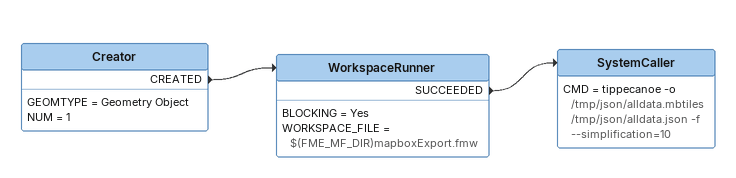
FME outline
Creator
    GEOMTYPE = Geometry Object
    NUM = 1
    CREATED -> WorkspaceRunner
WorkspaceRunner
    BLOCKING = Yes
    WORKSPACE_FILE = $(FME_MF_DIR)mapboxExport.fmw
    SUCCEEDED -> SystemCaller
SystemCaller
    CMD = tippecanoe -o /tmp/json/alldata.mbtiles /tmp/json/alldata.json -f --simplification=10
